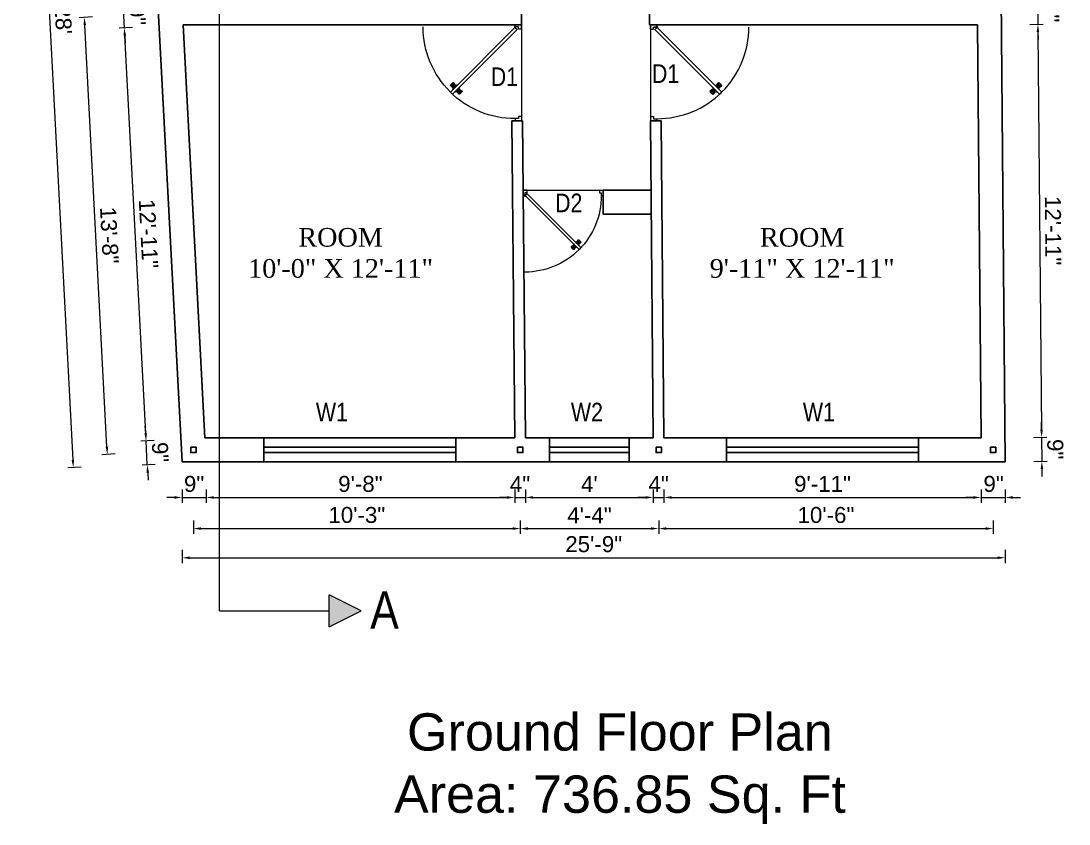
# Model space of a CAD drawing. Header units: inches. Extents: x 380359 to 404964, y -48881 to -44155.
# Drawn here: x 395206.5 to 395599.8, y -46114.7 to -45813.3 of the extents above; entities that cross this region are included whole.
import ezdxf

# ---------------------------------------------------------------- set-up
doc = ezdxf.new("R2010")
doc.units = ezdxf.units.IN
doc.header["$LTSCALE"] = 2
doc.header["$MEASUREMENT"] = 0
doc.header["$PDMODE"] = 34
doc.layers.get('0').update_dxf_attribs({"linetype": 'CONTINUOUS'})
doc.layers.get('DEFPOINTS').update_dxf_attribs({"color": 141, "linetype": 'CONTINUOUS'})
for name, color, linetype, lineweight in [('DOOR & WIN', 1, 'CONTINUOUS', 25), ('PUERTAS', 7, 'CONTINUOUS', 9), ('steps', 253, 'CONTINUOUS', 20)]:
    doc.layers.add(name, color=color, linetype=linetype, lineweight=lineweight)
doc.styles.add('Lettring Text', font='arial.ttf')
doc.styles.get("Standard").update_dxf_attribs({"font": 'ARIALN.TTF'})
doc.dimstyles.new('Copy of Standard', dxfattribs={"dimtxt": 6, "dimasz": 2.875, "dimexe": 2, "dimexo": 4, "dimgap": 2, "dimtad": 1, "dimdec": 0, "dimrnd": 1, "dimzin": 0, "dimdsep": 46, "dimlunit": 4, "dimtxsty": 'Lettring Text', "dimcen": 0.1, "dimclrd": 7, "dimclre": 7, "dimclrt": 7, "dimazin": 0, "dimtfac": 0.645, "dimtdec": 0, "dimtmove": 1, "dimatfit": 0, "dimfxl": 3, "dimfxlon": 1, "dimtfillclr": 256, "dimtolj": 1, "dimtzin": 0, "dimlwd": -1, "dimlwe": -1, "dimarcsym": 2})

# ---------------------------------------------------------------- blocks, each defined once
blk = doc.blocks.new('2ft6in')
at = {"layer": 'PUERTAS', "color": 2}
for p, q in [((0.84, 2.1), (21.02, 22.28)), ((21.71, 21.6), (1.47, 1.37)), ((18.33, 21.76), (18.31, 21.77)), ((21.71, 21.6), (21.02, 22.28)), ((21.18, 18.9), (21.2, 18.89)), ((0, 2), (0, 0)), ((0.6, 2), (0, 2)), ((1.33, 0), (0, 0)), ((0.6, 1.26), (0.6, 2.04)), ((0.67, 1.26), (0.6, 1.26)), ((0.67, 1.26), (0.67, 2.01)), ((0.67, 1), (0.67, 1.26)), ((1.33, 1), (0.67, 1)), ((1.31, 1.53), (0.79, 2.06)), ((1.36, 1.58), (0.81, 2.12)), ((1.36, 1.58), (1.31, 1.53)), ((1.47, 1.37), (1.31, 1.53)), ((1.33, 0), (1.33, 1)), ((28.67, 0), (28.67, 1)), ((28.67, 1), (29.33, 1)), ((28.67, 0), (30, 0)), ((29.33, 1), (29.33, 2)), ((29.33, 2), (30, 2)), ((30, 0), (30, 2))]:
    blk.add_line(p, q, dxfattribs=at)
at = {"layer": 'PUERTAS', "color": 8}
for p, q in [((18.81, 20.78), (18.04, 21.4)), ((18.86, 20.83), (18.08, 21.46)), ((18.95, 20.92), (18.2, 21.58)), ((18.44, 21.9), (18.31, 21.77)), ((19.07, 21.03), (18.34, 21.72)), ((18.44, 21.9), (18.56, 22.02)), ((18.58, 22.01), (18.56, 22.02)), ((19.3, 21.26), (18.61, 22)), ((19.42, 21.38), (18.75, 22.14)), ((19.51, 21.48), (18.88, 22.26)), ((18.91, 20.27), (19.19, 20.69)), ((19.55, 21.53), (18.93, 22.3)), ((19.13, 20.8), (19.03, 20.9)), ((19.15, 20.82), (19.05, 20.92)), ((19.09, 20.44), (19.25, 20.76)), ((19.19, 20.87), (19.1, 20.96)), ((19.25, 20.93), (19.16, 21.02)), ((19.28, 20.63), (19.32, 20.83)), ((19.4, 21.08), (19.31, 21.17)), ((19.47, 21.15), (19.38, 21.24)), ((19.43, 20.78), (19.4, 20.9)), ((19.51, 21.19), (19.42, 21.28)), ((19.55, 20.91), (19.43, 20.94)), ((19.53, 21.21), (19.44, 21.3)), ((19.7, 21.06), (19.51, 21.01)), ((19.89, 21.24), (19.58, 21.08)), ((20.07, 21.42), (19.64, 21.15)), ((19.69, 19.49), (20.12, 19.76)), ((19.87, 19.67), (20.18, 19.83)), ((20.06, 19.85), (20.25, 19.9)), ((20.21, 20), (20.33, 19.97)), ((20.23, 19.7), (20.32, 19.61)), ((20.25, 19.72), (20.34, 19.63)), ((20.29, 19.76), (20.38, 19.67)), ((20.33, 20.13), (20.36, 20.01)), ((20.36, 19.83), (20.45, 19.74)), ((20.48, 20.28), (20.44, 20.08)), ((20.5, 19.98), (20.6, 19.89)), ((20.67, 20.47), (20.51, 20.15)), ((20.85, 20.64), (20.57, 20.22)), ((20.57, 20.04), (20.66, 19.95)), ((20.61, 20.09), (20.7, 19.99)), ((20.63, 20.11), (20.72, 20.01)), ((20.69, 19.87), (21.42, 19.19)), ((20.81, 19.99), (21.56, 19.33)), ((20.9, 20.08), (21.68, 19.45)), ((20.95, 20.13), (21.72, 19.51)), ((20.21, 19.38), (20.83, 18.61)), ((20.25, 19.43), (20.88, 18.65)), ((20.34, 19.53), (21, 18.77)), ((20.46, 19.64), (21.14, 18.91)), ((21.32, 19.01), (21.2, 18.89)), ((21.32, 19.01), (21.44, 19.14)), ((21.43, 19.15), (21.44, 19.14)), ((0, 0), (30, 0))]:
    blk.add_line(p, q, dxfattribs=at)
at = {"layer": 'PUERTAS', "color": 1}
for p, q in [((18.06, 21.44), (18.48, 21.86)), ((18.74, 20.79), (18.06, 21.34)), ((18.08, 21.51), (18.45, 21.88)), ((18.11, 21.49), (18.08, 21.51)), ((18.82, 22.25), (18.45, 21.88)), ((18.9, 22.28), (18.48, 21.86)), ((18.84, 22.23), (18.82, 22.25)), ((18.83, 20.8), (19.18, 21.15)), ((18.84, 20.21), (19.1, 20.6)), ((18.85, 20.11), (18.84, 20.12)), ((18.92, 20.89), (18.93, 20.88)), ((19.54, 21.59), (18.99, 22.27)), ((19.02, 20.88), (19.24, 21.1)), ((19.12, 20.8), (19.03, 20.89)), ((19.1, 20.7), (19.11, 20.69)), ((19.1, 20.6), (19.1, 20.6)), ((19.11, 20.79), (19.33, 21.01)), ((19.54, 21.5), (19.18, 21.15)), ((19.45, 21.31), (19.24, 21.1)), ((19.55, 21.22), (19.33, 21.01)), ((19.45, 21.41), (19.45, 21.41)), ((19.54, 21.22), (19.45, 21.31)), ((19.64, 21.23), (19.64, 21.23)), ((19.64, 19.42), (20.02, 19.67)), ((19.74, 21.24), (19.73, 21.23)), ((20.12, 21.49), (19.74, 21.24)), ((20.02, 19.67), (20.03, 19.68)), ((20.12, 19.68), (20.12, 19.68)), ((20.21, 19.69), (20.43, 19.9)), ((20.22, 21.48), (20.22, 21.49)), ((20.22, 19.41), (20.57, 19.76)), ((20.22, 19.69), (20.31, 19.6)), ((20.31, 19.6), (20.52, 19.81)), ((20.65, 20.12), (20.43, 19.9)), ((20.74, 20.03), (20.52, 19.81)), ((20.93, 20.11), (20.57, 19.76)), ((20.64, 20.11), (20.73, 20.02)), ((20.66, 20.31), (20.65, 20.31)), ((20.65, 20.21), (20.65, 20.22)), ((20.91, 20.7), (20.66, 20.31)), ((20.84, 20.02), (20.83, 20.03)), ((20.91, 20.8), (20.91, 20.79)), ((21.02, 20.12), (21.7, 19.57)), ((19.53, 19.43), (19.54, 19.42)), ((20.22, 19.32), (20.76, 18.64)), ((20.31, 19.5), (20.31, 19.5)), ((20.86, 18.63), (21.28, 19.05)), ((20.91, 18.68), (20.94, 18.66)), ((20.94, 18.66), (21.31, 19.03)), ((21.7, 19.47), (21.28, 19.05)), ((21.67, 19.4), (21.31, 19.03)), ((21.65, 19.42), (21.67, 19.4))]:
    blk.add_line(p, q, dxfattribs=at)
at = {"layer": 'PUERTAS', "color": 2}
for radius in [0.129, 0.0627]:
    blk.add_circle((0.68, 2.14), radius, dxfattribs=at)
at = {"layer": 'PUERTAS', "color": 8}
blk.add_arc((0.68, 2.14), 28.65, 359.7285, 90.0333, dxfattribs=at)
at = {"layer": 'PUERTAS', "color": 1}
for centre, start, end in [((18.78, 20.84), 231.0764, 315), ((18.89, 20.16), 135, 225), ((18.94, 22.23), 38.9236, 135), ((18.97, 20.93), 225, 315), ((19.16, 20.74), 135, 219.7428), ((19.06, 20.65), 315, 39.7428), ((19.4, 21.36), 315, 45), ((19.49, 21.55), 315, 38.9236), ((19.6, 21.18), 50.2572, 135), ((19.68, 21.28), 230.2572, 315), ((20.07, 19.63), 50.2572, 135), ((20.17, 21.44), 45, 135), ((20.16, 19.73), 230.2572, 315), ((20.7, 20.26), 135, 219.7428), ((20.6, 20.17), 315, 39.7428), ((20.78, 19.98), 45, 135), ((20.87, 20.75), 315, 45), ((20.98, 20.07), 51.0764, 135), ((19.59, 19.47), 225, 315), ((20.27, 19.36), 135, 218.9236), ((20.35, 19.55), 135, 225), ((20.82, 18.68), 218.9236, 315), ((21.65, 19.52), 315, 51.0764)]:
    blk.add_arc(centre, 0.0667, start, end, dxfattribs=at)
blk = doc.blocks.new('*U234')
at = {"color": 3}
blk.add_blockref('2ft6in', (0, 0), dxfattribs=at)
blk = doc.blocks.new('3ft')
at = {"layer": 'PUERTAS', "color": 6}
for p, q in [((1.01, 2.52), (25.23, 26.74)), ((26.05, 25.92), (1.77, 1.64)), ((26.05, 25.92), (25.23, 26.74)), ((0, 2.4), (0, 0)), ((0.72, 2.4), (0, 2.4)), ((1.6, 0), (0, 0)), ((0.72, 1.52), (0.72, 2.44)), ((0.8, 1.52), (0.72, 1.52)), ((0.8, 1.52), (0.8, 2.41)), ((0.8, 1.2), (0.8, 1.52)), ((1.6, 1.2), (0.8, 1.2)), ((1.57, 1.84), (0.94, 2.47)), ((1.63, 1.89), (0.97, 2.55)), ((1.63, 1.89), (1.57, 1.84)), ((1.77, 1.64), (1.57, 1.84)), ((1.6, 0), (1.6, 1.2)), ((34.4, 0), (34.4, 1.2)), ((34.4, 1.2), (35.2, 1.2)), ((34.4, 0), (36, 0)), ((35.2, 1.2), (35.2, 2.4)), ((35.2, 2.4), (36, 2.4)), ((36, 0), (36, 2.4))]:
    blk.add_line(p, q, dxfattribs=at)
at = {"layer": 'PUERTAS', "color": 8}
for p, q in [((22.57, 24.94), (21.65, 25.68)), ((22.63, 24.99), (21.69, 25.75)), ((22.74, 25.1), (21.84, 25.9)), ((22.13, 26.28), (21.98, 26.13)), ((22.88, 25.24), (22.01, 26.06)), ((22.13, 26.28), (22.27, 26.42)), ((22.29, 26.41), (22.27, 26.42)), ((23.16, 25.52), (22.34, 26.39)), ((23.3, 25.66), (22.5, 26.56)), ((23.41, 25.77), (22.65, 26.71)), ((22.69, 24.32), (23.02, 24.83)), ((23.46, 25.83), (22.72, 26.75)), ((22.95, 24.96), (22.84, 25.07)), ((22.98, 24.99), (22.86, 25.1)), ((23.03, 25.04), (22.91, 25.15)), ((22.91, 24.53), (23.1, 24.91)), ((23.11, 25.12), (22.99, 25.23)), ((23.13, 24.76), (23.18, 24.99)), ((23.28, 25.3), (23.17, 25.41)), ((23.36, 25.37), (23.25, 25.49)), ((23.31, 24.94), (23.28, 25.08)), ((23.41, 25.43), (23.3, 25.54)), ((23.46, 25.09), (23.32, 25.13)), ((23.44, 25.45), (23.33, 25.56)), ((23.64, 25.27), (23.41, 25.22)), ((23.87, 25.49), (23.49, 25.3)), ((24.08, 25.71), (23.57, 25.38)), ((23.63, 23.38), (24.14, 23.72)), ((23.84, 23.6), (24.22, 23.79)), ((24.07, 23.82), (24.3, 23.88)), ((24.25, 24), (24.39, 23.97)), ((24.27, 23.64), (24.38, 23.53)), ((24.3, 23.67), (24.41, 23.56)), ((24.35, 23.72), (24.46, 23.61)), ((24.4, 24.15), (24.43, 24.01)), ((24.43, 23.8), (24.54, 23.69)), ((24.58, 24.33), (24.52, 24.1)), ((24.6, 23.97), (24.72, 23.86)), ((24.8, 24.56), (24.61, 24.18)), ((25.02, 24.77), (24.68, 24.26)), ((24.68, 24.05), (24.79, 23.94)), ((24.73, 24.1), (24.85, 23.99)), ((24.76, 24.13), (24.87, 24.02)), ((24.83, 23.85), (25.7, 23.03)), ((24.97, 23.99), (25.87, 23.2)), ((25.08, 24.1), (26.02, 23.34)), ((25.14, 24.15), (26.06, 23.41)), ((24.25, 23.26), (24.99, 22.34)), ((24.3, 23.32), (25.06, 22.38)), ((24.41, 23.43), (25.2, 22.53)), ((24.55, 23.57), (25.37, 22.7)), ((25.58, 22.82), (25.43, 22.67)), ((25.58, 22.82), (25.73, 22.97)), ((25.72, 22.98), (25.73, 22.97)), ((0, 0), (36, 0))]:
    blk.add_line(p, q, dxfattribs=at)
at = {"layer": 'PUERTAS', "color": 1}
for p, q in [((21.67, 25.73), (22.17, 26.23)), ((22.49, 24.95), (21.67, 25.61)), ((21.7, 25.82), (22.14, 26.26)), ((21.73, 25.79), (21.7, 25.82)), ((22.58, 26.7), (22.14, 26.26)), ((22.67, 26.73), (22.17, 26.23)), ((22.61, 26.67), (22.58, 26.7)), ((22.6, 24.96), (23.02, 25.38)), ((22.61, 24.25), (22.92, 24.72)), ((22.62, 24.13), (22.61, 24.14)), ((22.7, 25.07), (22.71, 25.06)), ((23.45, 25.91), (22.79, 26.73)), ((22.82, 25.06), (23.08, 25.32)), ((22.94, 24.95), (22.83, 25.07)), ((22.92, 24.72), (22.92, 24.72)), ((22.93, 24.94), (23.19, 25.21)), ((22.93, 24.84), (22.93, 24.83)), ((23.44, 25.81), (23.02, 25.38)), ((23.34, 25.58), (23.08, 25.32)), ((23.46, 25.47), (23.19, 25.21)), ((23.33, 25.7), (23.34, 25.69)), ((23.45, 25.46), (23.33, 25.57)), ((23.56, 23.3), (24.03, 23.61)), ((23.57, 25.47), (23.57, 25.47)), ((24.15, 25.79), (23.68, 25.48)), ((23.68, 25.48), (23.68, 25.48)), ((24.03, 23.61), (24.03, 23.62)), ((24.14, 23.62), (24.14, 23.62)), ((24.25, 23.62), (24.51, 23.89)), ((24.27, 25.78), (24.26, 25.79)), ((24.26, 23.29), (24.69, 23.71)), ((24.26, 23.63), (24.37, 23.52)), ((24.37, 23.52), (24.63, 23.77)), ((24.78, 24.15), (24.51, 23.89)), ((24.89, 24.03), (24.63, 23.77)), ((25.11, 24.14), (24.69, 23.71)), ((24.77, 24.14), (24.88, 24.03)), ((24.79, 24.38), (24.78, 24.37)), ((24.78, 24.26), (24.78, 24.26)), ((25.1, 24.84), (24.79, 24.38)), ((25, 24.03), (25, 24.03)), ((25.09, 24.96), (25.1, 24.95)), ((25.22, 24.14), (26.03, 23.48)), ((23.44, 23.31), (23.45, 23.3)), ((24.26, 23.18), (24.92, 22.37)), ((24.37, 23.4), (24.37, 23.4)), ((25.04, 22.36), (25.54, 22.86)), ((25.1, 22.42), (25.13, 22.39)), ((25.13, 22.39), (25.57, 22.83)), ((26.04, 23.37), (25.54, 22.86)), ((26.01, 23.27), (25.57, 22.83)), ((25.98, 23.3), (26.01, 23.27))]:
    blk.add_line(p, q, dxfattribs=at)
at = {"layer": 'PUERTAS', "color": 2}
for p, q in [((21.99, 26.11), (21.98, 26.13)), ((25.42, 22.68), (25.43, 22.67))]:
    blk.add_line(p, q, dxfattribs=at)
at = {"layer": 'PUERTAS', "color": 6}
for radius in [0.155, 0.0752]:
    blk.add_circle((0.82, 2.56), radius, dxfattribs=at)
blk.add_arc((0.82, 2.56), 34.38, 359.7285, 90.0333, dxfattribs=at)
at = {"layer": 'PUERTAS', "color": 1}
for centre, start, end in [((22.54, 25.01), 231.0764, 315), ((22.67, 24.2), 135, 225), ((22.73, 26.68), 38.9236, 135), ((22.77, 25.12), 225, 315), ((22.99, 24.89), 135, 219.7428), ((22.87, 24.78), 315, 39.7428), ((23.28, 25.63), 315, 45), ((23.39, 25.86), 315, 38.9236), ((23.51, 25.41), 50.2572, 135), ((23.62, 25.53), 230.2572, 315), ((24.09, 23.56), 50.2572, 135), ((24.2, 23.68), 230.2572, 315), ((24.2, 25.73), 45, 135), ((24.84, 24.31), 135, 219.7428), ((24.72, 24.21), 315, 39.7428), ((24.94, 23.98), 45, 135), ((25.04, 24.89), 315, 45), ((25.17, 24.08), 51.0764, 135), ((23.51, 23.36), 225, 315), ((24.32, 23.23), 135, 218.9236), ((24.42, 23.46), 135, 225), ((24.98, 22.42), 218.9236, 315), ((25.98, 23.42), 315, 51.0764)]:
    blk.add_arc(centre, 0.08, start, end, dxfattribs=at)
blk = doc.blocks.new('*U222')
at = {"color": 3, "xscale": -1}
blk.add_blockref('3ft', (42, 0), dxfattribs=at)
blk = doc.blocks.new('*D276')
at = {"layer": 'DEFPOINTS', "color": 0, "ltscale": 0.5, "transparency": 16777216}
for p in [(395266.96, -45978.77), (395275.94, -45978.77), (395275.94, -45992.13)]:
    blk.add_point(p, dxfattribs=at)
at = {"layer": 'steps', "color": 7, "ltscale": 0.5, "transparency": 16777216}
for p, q in [((395266.96, -45989.13), (395266.96, -45994.13)), ((395275.94, -45989.13), (395275.94, -45994.13)), ((395264.08, -45992.13), (395261.21, -45992.13)), ((395266.96, -45992.13), (395275.94, -45992.13)), ((395278.82, -45992.13), (395281.69, -45992.13))]:
    blk.add_line(p, q, dxfattribs=at)
for points in [[(395264.08, -45991.65), (395264.08, -45992.61), (395266.96, -45992.13)], [(395278.82, -45991.65), (395278.82, -45992.61), (395275.94, -45992.13)]]:
    blk.add_solid(points, dxfattribs=at)
at = {"layer": 'steps', "color": 7, "ltscale": 0.5, "transparency": 16777216, "insert": (395271.45, -45987.07), "char_height": 6, "attachment_point": 5, "style": 'Lettring Text'}
blk.add_mtext('\\A1;9"', dxfattribs=at)
blk = doc.blocks.new('*D277')
at = {"layer": 'DEFPOINTS', "color": 0, "ltscale": 0.5, "transparency": 16777216}
for p in [(395391.78, -45969.77), (395275.94, -45978.77), (395391.78, -45992.13)]:
    blk.add_point(p, dxfattribs=at)
at = {"layer": 'steps', "color": 7, "ltscale": 0.5, "transparency": 16777216}
for p, q in [((395275.94, -45989.13), (395275.94, -45994.13)), ((395391.78, -45989.13), (395391.78, -45994.13)), ((395278.82, -45992.13), (395388.9, -45992.13))]:
    blk.add_line(p, q, dxfattribs=at)
for points in [[(395278.82, -45991.65), (395278.82, -45992.61), (395275.94, -45992.13)], [(395388.9, -45991.65), (395388.9, -45992.61), (395391.78, -45992.13)]]:
    blk.add_solid(points, dxfattribs=at)
at = {"layer": 'steps', "color": 7, "ltscale": 0.5, "transparency": 16777216, "insert": (395333.86, -45987.07), "char_height": 6, "attachment_point": 5, "style": 'Lettring Text'}
blk.add_mtext('\\A1;9\'-8"', dxfattribs=at)
blk = doc.blocks.new('*D278')
at = {"layer": 'DEFPOINTS', "color": 0, "ltscale": 0.5, "transparency": 16777216}
for p in [(395391.78, -45969.77), (395395.77, -45969.74), (395395.77, -45992.13)]:
    blk.add_point(p, dxfattribs=at)
at = {"layer": 'steps', "color": 7, "ltscale": 0.5, "transparency": 16777216}
for p, q in [((395391.78, -45989.13), (395391.78, -45994.13)), ((395395.77, -45989.13), (395395.77, -45994.13)), ((395388.9, -45992.13), (395386.03, -45992.13)), ((395391.78, -45992.13), (395395.77, -45992.13)), ((395398.65, -45992.13), (395401.52, -45992.13))]:
    blk.add_line(p, q, dxfattribs=at)
for points in [[(395388.9, -45991.65), (395388.9, -45992.61), (395391.78, -45992.13)], [(395398.65, -45991.65), (395398.65, -45992.61), (395395.77, -45992.13)]]:
    blk.add_solid(points, dxfattribs=at)
at = {"layer": 'steps', "color": 7, "ltscale": 0.5, "transparency": 16777216, "insert": (395393.77, -45987.13), "char_height": 6, "attachment_point": 5, "style": 'Lettring Text'}
blk.add_mtext('\\A1;4"', dxfattribs=at)
blk = doc.blocks.new('*D279')
at = {"layer": 'DEFPOINTS', "color": 0, "ltscale": 0.5, "transparency": 16777216}
for p in [(395395.77, -45969.74), (395443.78, -45969.77), (395443.78, -45992.13)]:
    blk.add_point(p, dxfattribs=at)
at = {"layer": 'steps', "color": 7, "ltscale": 0.5, "transparency": 16777216}
for p, q in [((395395.77, -45989.13), (395395.77, -45994.13)), ((395443.78, -45989.13), (395443.78, -45994.13)), ((395398.65, -45992.13), (395440.9, -45992.13))]:
    blk.add_line(p, q, dxfattribs=at)
for points in [[(395398.65, -45991.65), (395398.65, -45992.61), (395395.77, -45992.13)], [(395440.9, -45991.65), (395440.9, -45992.61), (395443.78, -45992.13)]]:
    blk.add_solid(points, dxfattribs=at)
at = {"layer": 'steps', "color": 7, "ltscale": 0.5, "transparency": 16777216, "insert": (395419.78, -45987.13), "char_height": 6, "attachment_point": 5, "style": 'Lettring Text'}
blk.add_mtext("\\A1;4'", dxfattribs=at)
blk = doc.blocks.new('*D280')
at = {"layer": 'DEFPOINTS', "color": 0, "ltscale": 0.5, "transparency": 16777216}
for p in [(395443.78, -45969.77), (395447.78, -45969.74), (395447.78, -45992.13)]:
    blk.add_point(p, dxfattribs=at)
at = {"layer": 'steps', "color": 7, "ltscale": 0.5, "transparency": 16777216}
for p, q in [((395443.78, -45989.13), (395443.78, -45994.13)), ((395447.78, -45989.13), (395447.78, -45994.13)), ((395440.9, -45992.13), (395438.03, -45992.13)), ((395443.78, -45992.13), (395447.78, -45992.13)), ((395450.65, -45992.13), (395453.53, -45992.13))]:
    blk.add_line(p, q, dxfattribs=at)
for points in [[(395440.9, -45991.65), (395440.9, -45992.61), (395443.78, -45992.13)], [(395450.65, -45991.65), (395450.65, -45992.61), (395447.78, -45992.13)]]:
    blk.add_solid(points, dxfattribs=at)
at = {"layer": 'steps', "color": 7, "ltscale": 0.5, "transparency": 16777216, "insert": (395445.78, -45987.13), "char_height": 6, "attachment_point": 5, "style": 'Lettring Text'}
blk.add_mtext('\\A1;4"', dxfattribs=at)
blk = doc.blocks.new('*D281')
at = {"layer": 'DEFPOINTS', "color": 0, "ltscale": 0.5, "transparency": 16777216}
for p in [(395447.78, -45969.74), (395566.78, -45969.77), (395566.78, -45992.13)]:
    blk.add_point(p, dxfattribs=at)
at = {"layer": 'steps', "color": 7, "ltscale": 0.5, "transparency": 16777216}
for p, q in [((395447.78, -45989.13), (395447.78, -45994.13)), ((395566.78, -45989.13), (395566.78, -45994.13)), ((395450.65, -45992.13), (395563.91, -45992.13))]:
    blk.add_line(p, q, dxfattribs=at)
for points in [[(395450.65, -45991.65), (395450.65, -45992.61), (395447.78, -45992.13)], [(395563.91, -45991.65), (395563.91, -45992.61), (395566.78, -45992.13)]]:
    blk.add_solid(points, dxfattribs=at)
at = {"layer": 'steps', "color": 7, "ltscale": 0.5, "transparency": 16777216, "insert": (395507.28, -45987.07), "char_height": 6, "attachment_point": 5, "style": 'Lettring Text'}
blk.add_mtext('\\A1;9\'-11"', dxfattribs=at)
blk = doc.blocks.new('*D282')
at = {"layer": 'DEFPOINTS', "color": 0, "ltscale": 0.5, "transparency": 16777216}
for p in [(395566.78, -45969.77), (395575.86, -45978.77), (395575.86, -45992.13)]:
    blk.add_point(p, dxfattribs=at)
at = {"layer": 'steps', "color": 7, "ltscale": 0.5, "transparency": 16777216}
for p, q in [((395566.78, -45989.13), (395566.78, -45994.13)), ((395575.86, -45989.13), (395575.86, -45994.13)), ((395563.91, -45992.13), (395561.03, -45992.13)), ((395566.78, -45992.13), (395575.86, -45992.13)), ((395578.74, -45992.13), (395581.61, -45992.13))]:
    blk.add_line(p, q, dxfattribs=at)
for points in [[(395563.91, -45991.65), (395563.91, -45992.61), (395566.78, -45992.13)], [(395578.74, -45991.65), (395578.74, -45992.61), (395575.86, -45992.13)]]:
    blk.add_solid(points, dxfattribs=at)
at = {"layer": 'steps', "color": 7, "ltscale": 0.5, "transparency": 16777216, "insert": (395571.48, -45987.07), "char_height": 6, "attachment_point": 5, "style": 'Lettring Text'}
blk.add_mtext('\\A1;9"', dxfattribs=at)
blk = doc.blocks.new('*D283')
at = {"layer": 'DEFPOINTS', "color": 0, "ltscale": 0.5, "transparency": 16777216}
for p in [(395271.2, -45974.27), (395393.82, -45974.27), (395393.82, -46003.8)]:
    blk.add_point(p, dxfattribs=at)
at = {"layer": 'steps', "color": 7, "ltscale": 0.5, "transparency": 16777216}
for p, q in [((395271.2, -46000.8), (395271.2, -46005.8)), ((395393.82, -46000.8), (395393.82, -46005.8)), ((395274.08, -46003.8), (395390.94, -46003.8))]:
    blk.add_line(p, q, dxfattribs=at)
for points in [[(395274.08, -46003.32), (395274.08, -46004.28), (395271.2, -46003.8)], [(395390.94, -46003.32), (395390.94, -46004.28), (395393.82, -46003.8)]]:
    blk.add_solid(points, dxfattribs=at)
at = {"layer": 'steps', "color": 7, "ltscale": 0.5, "transparency": 16777216, "insert": (395332.51, -45998.74), "char_height": 6, "attachment_point": 5, "style": 'Lettring Text'}
blk.add_mtext('\\A1;10\'-3"', dxfattribs=at)
blk = doc.blocks.new('*D284')
at = {"layer": 'DEFPOINTS', "color": 0, "ltscale": 0.5, "transparency": 16777216}
for p in [(395393.82, -45974.27), (395445.82, -45974.27), (395445.82, -46003.8)]:
    blk.add_point(p, dxfattribs=at)
at = {"layer": 'steps', "color": 7, "ltscale": 0.5, "transparency": 16777216}
for p, q in [((395393.82, -46000.8), (395393.82, -46005.8)), ((395445.82, -46000.8), (395445.82, -46005.8)), ((395396.69, -46003.8), (395442.94, -46003.8))]:
    blk.add_line(p, q, dxfattribs=at)
for points in [[(395396.69, -46003.32), (395396.69, -46004.28), (395393.82, -46003.8)], [(395442.94, -46003.32), (395442.94, -46004.28), (395445.82, -46003.8)]]:
    blk.add_solid(points, dxfattribs=at)
at = {"layer": 'steps', "color": 7, "ltscale": 0.5, "transparency": 16777216, "insert": (395419.82, -45998.8), "char_height": 6, "attachment_point": 5, "style": 'Lettring Text'}
blk.add_mtext('\\A1;4\'-4"', dxfattribs=at)
blk = doc.blocks.new('*D285')
at = {"layer": 'DEFPOINTS', "color": 0, "ltscale": 0.5, "transparency": 16777216}
for p in [(395445.82, -45974.27), (395571.32, -45974.27), (395571.32, -46003.8)]:
    blk.add_point(p, dxfattribs=at)
at = {"layer": 'steps', "color": 7, "ltscale": 0.5, "transparency": 16777216}
for p, q in [((395445.82, -46000.8), (395445.82, -46005.8)), ((395571.32, -46000.8), (395571.32, -46005.8)), ((395448.69, -46003.8), (395568.45, -46003.8))]:
    blk.add_line(p, q, dxfattribs=at)
for points in [[(395448.69, -46003.32), (395448.69, -46004.28), (395445.82, -46003.8)], [(395568.45, -46003.32), (395568.45, -46004.28), (395571.32, -46003.8)]]:
    blk.add_solid(points, dxfattribs=at)
at = {"layer": 'steps', "color": 7, "ltscale": 0.5, "transparency": 16777216, "insert": (395508.57, -45998.74), "char_height": 6, "attachment_point": 5, "style": 'Lettring Text'}
blk.add_mtext('\\A1;10\'-6"', dxfattribs=at)
blk = doc.blocks.new('*D286')
at = {"layer": 'DEFPOINTS', "color": 0, "ltscale": 0.5, "transparency": 16777216}
for p in [(395266.96, -45978.77), (395575.86, -45978.77), (395575.86, -46014.75)]:
    blk.add_point(p, dxfattribs=at)
at = {"layer": 'steps', "color": 7, "ltscale": 0.5, "transparency": 16777216}
for p, q in [((395266.96, -46011.75), (395266.96, -46016.75)), ((395269.83, -46014.75), (395572.99, -46014.75)), ((395575.86, -46011.75), (395575.86, -46016.75))]:
    blk.add_line(p, q, dxfattribs=at)
for points in [[(395269.83, -46014.27), (395269.83, -46015.23), (395266.96, -46014.75)], [(395572.99, -46014.27), (395572.99, -46015.23), (395575.86, -46014.75)]]:
    blk.add_solid(points, dxfattribs=at)
at = {"layer": 'steps', "color": 7, "ltscale": 0.5, "transparency": 16777216, "insert": (395421.41, -46009.69), "char_height": 6, "attachment_point": 5, "style": 'Lettring Text'}
blk.add_mtext('\\A1;25\'-9"', dxfattribs=at)
blk = doc.blocks.new('*D298')
at = {"layer": 'DEFPOINTS', "color": 0, "ltscale": 0.5, "transparency": 16777216}
for p in [(395253.42, -45970.93), (395275.47, -45969.77), (395275.94, -45978.77)]:
    blk.add_point(p, dxfattribs=at)
at = {"layer": 'steps', "color": 7, "ltscale": 0.5, "transparency": 16777216}
for p, q in [((395253.27, -45968.06), (395253.12, -45965.19)), ((395256.42, -45970.77), (395251.42, -45971.04)), ((395253.89, -45979.93), (395253.42, -45970.93)), ((395256.89, -45979.77), (395251.9, -45980.04)), ((395254.04, -45982.8), (395254.2, -45985.67))]:
    blk.add_line(p, q, dxfattribs=at)
for points in [[(395253.75, -45968.03), (395252.79, -45968.08), (395253.42, -45970.93)], [(395254.52, -45982.78), (395253.57, -45982.83), (395253.89, -45979.93)]]:
    blk.add_solid(points, dxfattribs=at)
at = {"layer": 'steps', "color": 7, "ltscale": 0.5, "transparency": 16777216, "insert": (395258.71, -45975.16), "char_height": 6, "attachment_point": 5, "rotation": 273.008, "style": 'Lettring Text'}
blk.add_mtext('\\A1;9"', dxfattribs=at)
blk = doc.blocks.new('*D299')
at = {"layer": 'DEFPOINTS', "color": 0, "ltscale": 0.5, "transparency": 16777216}
for p in [(395245.28, -45815.93), (395267.33, -45814.77), (395275.47, -45969.77)]:
    blk.add_point(p, dxfattribs=at)
at = {"layer": 'steps', "color": 7, "ltscale": 0.5, "transparency": 16777216}
for p, q in [((395248.27, -45815.77), (395243.28, -45816.04)), ((395253.27, -45968.06), (395245.43, -45818.8)), ((395256.42, -45970.77), (395251.42, -45971.04))]:
    blk.add_line(p, q, dxfattribs=at)
for points in [[(395245.91, -45818.78), (395244.95, -45818.83), (395245.28, -45815.93)], [(395253.75, -45968.03), (395252.79, -45968.08), (395253.42, -45970.93)]]:
    blk.add_solid(points, dxfattribs=at)
at = {"layer": 'steps', "color": 7, "ltscale": 0.5, "transparency": 16777216, "insert": (395254.35, -45893.17), "char_height": 6, "attachment_point": 5, "rotation": 273.008, "style": 'Lettring Text'}
blk.add_mtext('\\A1;12\'-11"', dxfattribs=at)
blk = doc.blocks.new('*D300')
at = {"layer": 'DEFPOINTS', "color": 0, "ltscale": 0.5, "transparency": 16777216}
for p in [(395267.33, -45805.77), (395244.8, -45806.96), (395267.33, -45814.77)]:
    blk.add_point(p, dxfattribs=at)
at = {"layer": 'steps', "color": 7, "ltscale": 0.5, "transparency": 16777216}
for p, q in [((395244.65, -45804.08), (395244.5, -45801.21)), ((395247.8, -45806.8), (395242.81, -45807.06)), ((395245.28, -45815.93), (395244.8, -45806.96)), ((395248.27, -45815.77), (395243.28, -45816.04)), ((395245.43, -45818.8), (395245.58, -45821.67))]:
    blk.add_line(p, q, dxfattribs=at)
for points in [[(395245.13, -45804.06), (395244.17, -45804.11), (395244.8, -45806.96)], [(395245.91, -45818.78), (395244.95, -45818.83), (395245.28, -45815.93)]]:
    blk.add_solid(points, dxfattribs=at)
at = {"layer": 'steps', "color": 7, "ltscale": 0.5, "transparency": 16777216, "insert": (395250.1, -45811.18), "char_height": 6, "attachment_point": 5, "rotation": 273.008, "style": 'Lettring Text'}
blk.add_mtext('\\A1;9"', dxfattribs=at)
blk = doc.blocks.new('*D303')
at = {"layer": 'DEFPOINTS', "color": 0, "ltscale": 0.5, "transparency": 16777216}
for p in [(395262.58, -45810.27), (395230.26, -45811.97), (395271.2, -45974.27)]:
    blk.add_point(p, dxfattribs=at)
at = {"layer": 'steps', "color": 7, "ltscale": 0.5, "transparency": 16777216}
for p, q in [((395233.26, -45811.81), (395228.26, -45812.08)), ((395238.73, -45973.1), (395230.41, -45814.84)), ((395241.87, -45975.81), (395236.88, -45976.08))]:
    blk.add_line(p, q, dxfattribs=at)
for points in [[(395230.89, -45814.82), (395229.93, -45814.87), (395230.26, -45811.97)], [(395239.21, -45973.07), (395238.25, -45973.12), (395238.88, -45975.97)]]:
    blk.add_solid(points, dxfattribs=at)
at = {"layer": 'steps', "color": 7, "ltscale": 0.5, "transparency": 16777216, "insert": (395239.63, -45893.7), "char_height": 6, "attachment_point": 5, "rotation": 273.008, "style": 'Lettring Text'}
blk.add_mtext('\\A1;13\'-8"', dxfattribs=at)
blk = doc.blocks.new('*D305')
at = {"layer": 'DEFPOINTS', "color": 0, "ltscale": 0.5, "transparency": 16777216}
for p in [(395249.3, -45643.24), (395266.93, -45978.77), (395226.1, -45980.92)]:
    blk.add_point(p, dxfattribs=at)
at = {"layer": 'steps', "color": 7, "ltscale": 0.5, "transparency": 16777216}
for p, q in [((395211.46, -45645.22), (395206.47, -45645.49)), ((395208.62, -45648.25), (395225.95, -45978.05)), ((395229.09, -45980.76), (395224.1, -45981.02))]:
    blk.add_line(p, q, dxfattribs=at)
for points in [[(395209.1, -45648.23), (395208.14, -45648.28), (395208.47, -45645.38)], [(395226.43, -45978.02), (395225.47, -45978.07), (395226.1, -45980.92)]]:
    blk.add_solid(points, dxfattribs=at)
at = {"layer": 'steps', "color": 7, "ltscale": 0.5, "transparency": 16777216, "insert": (395222.34, -45812.88), "char_height": 6, "attachment_point": 5, "rotation": 273.008, "style": 'Lettring Text'}
blk.add_mtext("\\A1;28'", dxfattribs=at)
blk = doc.blocks.new('*D314')
at = {"layer": 'DEFPOINTS', "color": 0, "ltscale": 0.5, "transparency": 16777216}
for p in [(395565.3, -45805.77), (395565.38, -45814.77), (395588.11, -45814.57)]:
    blk.add_point(p, dxfattribs=at)
at = {"layer": 'steps', "color": 7, "ltscale": 0.5, "transparency": 16777216}
for p, q in [((395588, -45802.69), (395587.97, -45799.82)), ((395585.03, -45805.59), (395590.02, -45805.55)), ((395588.02, -45805.57), (395588.11, -45814.57)), ((395585.11, -45814.59), (395590.11, -45814.55)), ((395588.13, -45817.44), (395588.16, -45820.32))]:
    blk.add_line(p, q, dxfattribs=at)
for points in [[(395588.48, -45802.69), (395587.52, -45802.7), (395588.02, -45805.57)], [(395588.61, -45817.44), (395587.65, -45817.45), (395588.11, -45814.57)]]:
    blk.add_solid(points, dxfattribs=at)
at = {"layer": 'steps', "color": 7, "ltscale": 0.5, "transparency": 16777216, "insert": (395593.13, -45810.02), "char_height": 6, "attachment_point": 5, "rotation": 270.5182, "style": 'Lettring Text'}
blk.add_mtext('\\A1;9"', dxfattribs=at)
blk = doc.blocks.new('*D315')
at = {"layer": 'DEFPOINTS', "color": 0, "ltscale": 0.5, "transparency": 16777216}
for p in [(395565.38, -45814.77), (395566.78, -45969.77), (395589.51, -45969.57)]:
    blk.add_point(p, dxfattribs=at)
at = {"layer": 'steps', "color": 7, "ltscale": 0.5, "transparency": 16777216}
for p, q in [((395585.11, -45814.59), (395590.11, -45814.55)), ((395588.13, -45817.44), (395589.48, -45966.69)), ((395586.51, -45969.59), (395591.51, -45969.55))]:
    blk.add_line(p, q, dxfattribs=at)
for points in [[(395588.61, -45817.44), (395587.65, -45817.45), (395588.11, -45814.57)], [(395589.96, -45966.69), (395589, -45966.7), (395589.51, -45969.57)]]:
    blk.add_solid(points, dxfattribs=at)
at = {"layer": 'steps', "color": 7, "ltscale": 0.5, "transparency": 16777216, "insert": (395593.82, -45892.02), "char_height": 6, "attachment_point": 5, "rotation": 270.5182, "style": 'Lettring Text'}
blk.add_mtext('\\A1;12\'-11"', dxfattribs=at)
blk = doc.blocks.new('*D316')
at = {"layer": 'DEFPOINTS', "color": 0, "ltscale": 0.5, "transparency": 16777216}
for p in [(395566.78, -45969.77), (395566.86, -45978.77), (395589.59, -45978.57)]:
    blk.add_point(p, dxfattribs=at)
at = {"layer": 'steps', "color": 7, "ltscale": 0.5, "transparency": 16777216}
for p, q in [((395589.48, -45966.69), (395589.46, -45963.82)), ((395586.51, -45969.59), (395591.51, -45969.55)), ((395589.51, -45969.57), (395589.59, -45978.57)), ((395586.59, -45978.59), (395591.59, -45978.55)), ((395589.62, -45981.44), (395589.64, -45984.32))]:
    blk.add_line(p, q, dxfattribs=at)
for points in [[(395589.96, -45966.69), (395589, -45966.7), (395589.51, -45969.57)], [(395590.09, -45981.44), (395589.14, -45981.45), (395589.59, -45978.57)]]:
    blk.add_solid(points, dxfattribs=at)
at = {"layer": 'steps', "color": 7, "ltscale": 0.5, "transparency": 16777216, "insert": (395594.61, -45974.02), "char_height": 6, "attachment_point": 5, "rotation": 270.5182, "style": 'Lettring Text'}
blk.add_mtext('\\A1;9"', dxfattribs=at)
blk = doc.blocks.new('*D319')
at = {"layer": 'DEFPOINTS', "color": 0, "ltscale": 0.5, "transparency": 16777216}
for p in [(395569.84, -45810.27), (395571.32, -45974.27), (395607.71, -45973.94)]:
    blk.add_point(p, dxfattribs=at)
at = {"layer": 'steps', "color": 7, "ltscale": 0.5, "transparency": 16777216}
for p, q in [((395603.23, -45809.97), (395608.23, -45809.92)), ((395606.25, -45812.82), (395607.68, -45971.07)), ((395604.71, -45973.97), (395609.71, -45973.92))]:
    blk.add_line(p, q, dxfattribs=at)
for points in [[(395606.73, -45812.81), (395605.77, -45812.82), (395606.23, -45809.94)], [(395608.16, -45971.06), (395607.2, -45971.07), (395607.71, -45973.94)]]:
    blk.add_solid(points, dxfattribs=at)
at = {"layer": 'steps', "color": 7, "ltscale": 0.5, "transparency": 16777216, "insert": (395612.03, -45891.9), "char_height": 6, "attachment_point": 5, "rotation": 270.5182, "style": 'Lettring Text'}
blk.add_mtext('\\A1;13\'-8"', dxfattribs=at)
blk = doc.blocks.new('*D320')
at = {"layer": 'DEFPOINTS', "color": 0, "ltscale": 0.5, "transparency": 16777216}
for p in [(395572.83, -45643.24), (395620.37, -45642.81), (395575.86, -45978.77)]:
    blk.add_point(p, dxfattribs=at)
at = {"layer": 'steps', "color": 7, "ltscale": 0.5, "transparency": 16777216}
for p, q in [((395617.37, -45642.83), (395622.37, -45642.79)), ((395623.38, -45975.47), (395620.4, -45645.68)), ((395620.4, -45978.37), (395625.4, -45978.32))]:
    blk.add_line(p, q, dxfattribs=at)
for points in [[(395620.87, -45645.68), (395619.92, -45645.69), (395620.37, -45642.81)], [(395623.86, -45975.46), (395622.9, -45975.47), (395623.4, -45978.34)]]:
    blk.add_solid(points, dxfattribs=at)
at = {"layer": 'steps', "color": 7, "ltscale": 0.5, "transparency": 16777216, "insert": (395626.95, -45810.53), "char_height": 6, "attachment_point": 5, "rotation": 270.5182, "style": 'Lettring Text'}
blk.add_mtext("\\A1;28'", dxfattribs=at)

msp = doc.modelspace()

# ---------------------------------------------------------------- hatches: boundary and pattern name
at = {"linetype": 'ByBlock', "lineweight": 5}
msp.add_hatch(color=7, dxfattribs=at).paths.add_polyline_path([(395334.15, -46034.64), (395322.15, -46040.64), (395322.15, -46028.64)])

# ---------------------------------------------------------------- linework, layer by layer
at = {"color": 7, "linetype": 'ByBlock', "lineweight": 5}
for p, q in [((395280.99, -46034.64), (395280.99, -45585.87)), ((395322.15, -46040.64), (395322.15, -46028.64)), ((395334.15, -46034.64), (395322.15, -46028.64)), ((395280.99, -46034.64), (395322.15, -46034.64)), ((395322.15, -46040.64), (395334.15, -46034.64))]:
    msp.add_line(p, q, dxfattribs=at)
at = {"ltscale": 0.5}
for p, q in [((395249.3, -45643.24), (395266.93, -45978.77)), ((395575.86, -45978.77), (395572.83, -45643.24)), ((395394.37, -45814.77), (395394.29, -45805.74)), ((395442.38, -45814.77), (395442.29, -45805.77)), ((395267.33, -45814.77), (395394.37, -45814.77)), ((395267.33, -45814.77), (395275.47, -45969.77)), ((395442.38, -45814.77), (395565.38, -45814.77)), ((395566.78, -45969.77), (395565.38, -45814.77)), ((395391.78, -45969.77), (395390.7, -45850.77)), ((395390.7, -45850.77), (395394.7, -45850.77)), ((395395.78, -45969.77), (395394.7, -45850.77)), ((395446.7, -45850.77), (395442.7, -45850.81)), ((395443.78, -45969.77), (395442.7, -45850.81)), ((395447.78, -45969.77), (395446.7, -45850.77)), ((395424.93, -45876.78), (395424.93, -45885.78)), ((395275.47, -45969.77), (395391.78, -45969.77)), ((395297.62, -45969.77), (395297.62, -45978.77)), ((395369.62, -45969.77), (395369.62, -45978.77)), ((395404.78, -45969.77), (395404.78, -45978.77)), ((395434.78, -45969.77), (395434.78, -45978.77)), ((395447.78, -45969.77), (395566.78, -45969.77)), ((395471.28, -45969.77), (395471.28, -45978.77)), ((395543.28, -45969.77), (395543.28, -45978.77)), ((395369.62, -45973.27), (395297.62, -45973.27)), ((395369.62, -45975.27), (395297.62, -45975.27)), ((395404.78, -45973.27), (395434.78, -45973.27)), ((395404.78, -45975.27), (395434.78, -45975.27)), ((395543.28, -45973.27), (395471.28, -45973.27)), ((395543.28, -45975.27), (395471.28, -45975.27)), ((395266.93, -45978.77), (395266.96, -45978.77)), ((395266.96, -45978.77), (395575.86, -45978.77))]:
    msp.add_line(p, q, dxfattribs=at)
for points in [[(395424.93, -45876.78), (395442.94, -45876.78)], [(395424.93, -45885.78), (395443.02, -45885.78)], [(395395.78, -45969.77), (395443.78, -45969.77)]]:
    msp.add_lwpolyline(points, dxfattribs=at)
for points in [[(395270.2, -45973.27), (395272.2, -45973.27), (395272.2, -45975.27), (395270.2, -45975.27)], [(395392.82, -45973.27), (395394.82, -45973.27), (395394.82, -45975.27), (395392.82, -45975.27)], [(395444.82, -45973.27), (395446.82, -45973.27), (395446.82, -45975.27), (395444.82, -45975.27)], [(395570.32, -45973.27), (395572.32, -45973.27), (395572.32, -45975.27), (395570.32, -45975.27)]]:
    msp.add_lwpolyline(points, close=True, dxfattribs=at)

# ---------------------------------------------------------------- block references
at = {"layer": 'DOOR & WIN', "rotation": 90.00000000000001}
msp.add_blockref('*U222', (395394.37, -45856.77), dxfattribs=at)
at = {"layer": 'DOOR & WIN', "xscale": -1}
for name, p, rotation in [('*U222', (395442.7, -45856.78), 270), ('*U234', (395394.93, -45876.78), 180)]:
    msp.add_blockref(name, p, dxfattribs=dict(at, rotation=rotation))

# ---------------------------------------------------------------- texts
at = {"color": 7, "linetype": 'ByBlock', "lineweight": 5, "char_height": 14}
for s, insert, width, attachment_point in [('A', (395348.26, -46027.35), 26.5803, 3), ('{\\fArial CE|b0|i0|c238|p34;Ground Floor Plan\\PArea: \\fArial CE|b0|i0|c0|p34;736.85\\fArial CE|b0|i0|c238|p34; Sq. Ft}', (395431.25, -46093.91), 235.547, 5)]:
    msp.add_mtext(s, dxfattribs=dict(at, insert=insert, width=width, attachment_point=attachment_point))
at = {"layer": 'steps', "color": 7, "ltscale": 0.3, "char_height": 7, "attachment_point": 2}
for s, insert in [('{\\W1;D1}', (395448.38, -45829.58)), ('{\\W1;D1}', (395387.9, -45830.74)), ('D2', (395412.05, -45878.09))]:
    msp.add_mtext_dynamic_manual_height_columns(s, width=18.6213, gutter_width=40, heights=[0], dxfattribs=dict(at, insert=insert))
at = {"layer": 'steps', "color": 7, "ltscale": 0.3, "char_height": 7}
for s, insert, width, attachment_point in [('{\\fTimes New Roman|b0|i0|c0|p18;ROOM\\P10\'-0" X 12\'-11"}', (395326.42, -45909.78), 67.6616, 8), ('{\\fTimes New Roman|b0|i0|c0|p18;ROOM\\P9\'-11" X 12\'-11"}', (395499.64, -45909.78), 67.6616, 8), ('W1', (395323.17, -45956.59), 18.6213, 2), ('W2', (395418.87, -45956.59), 18.6213, 2), ('W1', (395505.93, -45956.59), 18.6213, 2)]:
    msp.add_mtext(s, dxfattribs=dict(at, insert=insert, width=width, attachment_point=attachment_point))

# ---------------------------------------------------------------- dimensions: what is measured, and where the dimension line sits
at = {"layer": 'steps', "ltscale": 0.5}
for p1, p2, distance, picture, middle in [((395249.3, -45643.24), (395266.93, -45978.77), -40.89, '*D305', (395222.34, -45812.88)), ((395575.86, -45978.77), (395572.83, -45643.24), -47.54, '*D320', (395626.95, -45810.53)), ((395271.2, -45974.27), (395262.58, -45810.27), 32.37, '*D303', (395239.63, -45893.7))]:
    dim = msp.add_aligned_dim(p1=p1, p2=p2, distance=distance, dimstyle='Copy of Standard', dxfattribs=at)
    dim.commit()
    dim.dimension.update_dxf_attribs({"geometry": picture, "text_midpoint": middle})
for base, p1, p2, angle, picture, middle, dimtype in [((395244.8, -45806.96), (395267.33, -45814.77), (395267.33, -45805.77), 273.008, '*D300', (395245.04, -45811.44), 160), ((395588.11, -45814.57), (395565.3, -45805.77), (395565.38, -45814.77), 90.5182, '*D314', (395588.07, -45810.07), 160), ((395589.59, -45978.57), (395566.78, -45969.77), (395566.86, -45978.77), 90.5182, '*D316', (395589.55, -45974.07), 160), ((395253.42, -45970.93), (395275.94, -45978.77), (395275.47, -45969.77), 93.008, '*D298', (395253.66, -45975.43), 161)]:
    dim = msp.add_linear_dim(base=base, p1=p1, p2=p2, angle=angle, dimstyle='Copy of Standard', dxfattribs=at)
    dim.commit()
    dim.dimension.update_dxf_attribs({"geometry": picture, "text_midpoint": middle, "dimtype": dimtype})
for base, p1, p2, angle, picture, middle in [((395607.71, -45973.94), (395569.84, -45810.27), (395571.32, -45974.27), 270.5182, '*D319', (395612.03, -45891.9)), ((395589.51, -45969.57), (395565.38, -45814.77), (395566.78, -45969.77), 90.5182, '*D315', (395593.82, -45892.02)), ((395245.28, -45815.93), (395275.47, -45969.77), (395267.33, -45814.77), 273.008, '*D299', (395254.35, -45893.17))]:
    dim = msp.add_linear_dim(base=base, p1=p1, p2=p2, angle=angle, dimstyle='Copy of Standard', dxfattribs=at)
    dim.commit()
    dim.dimension.update_dxf_attribs({"geometry": picture, "text_midpoint": middle})
for base, p1, p2, picture, middle in [((395391.78, -45992.13), (395275.94, -45978.77), (395391.78, -45969.77), '*D277', (395333.86, -45987.07)), ((395443.78, -45992.13), (395395.77, -45969.74), (395443.78, -45969.77), '*D279', (395419.78, -45987.13)), ((395566.78, -45992.13), (395447.78, -45969.74), (395566.78, -45969.77), '*D281', (395507.28, -45987.07)), ((395393.82, -46003.8), (395271.2, -45974.27), (395393.82, -45974.27), '*D283', (395332.51, -45998.74)), ((395445.82, -46003.8), (395393.82, -45974.27), (395445.82, -45974.27), '*D284', (395419.82, -45998.8)), ((395571.3231, -46003.8036), (395445.8179, -45974.2719), (395571.3231, -45974.2719), '*D285', (395508.5705, -45998.7402)), ((395575.86, -46014.75), (395266.96, -45978.77), (395575.86, -45978.77), '*D286', (395421.41, -46009.69))]:
    dim = msp.add_linear_dim(base=base, p1=p1, p2=p2, dimstyle='Copy of Standard', dxfattribs=at)
    dim.commit()
    dim.dimension.update_dxf_attribs({"geometry": picture, "text_midpoint": middle})
for base, p1, p2, picture, middle in [((395395.77, -45992.13), (395391.78, -45969.77), (395395.77, -45969.74), '*D278', (395393.77, -45992.13)), ((395447.78, -45992.13), (395443.78, -45969.77), (395447.78, -45969.74), '*D280', (395445.78, -45992.13)), ((395575.86, -45992.13), (395566.78, -45969.77), (395575.86, -45978.77), '*D282', (395571.48, -45992.13)), ((395275.94, -45992.13), (395266.96, -45978.77), (395275.94, -45978.77), '*D276', (395271.45, -45992.13))]:
    dim = msp.add_linear_dim(base=base, p1=p1, p2=p2, dimstyle='Copy of Standard', dxfattribs=at)
    dim.commit()
    dim.dimension.update_dxf_attribs({"geometry": picture, "text_midpoint": middle, "dimtype": 160})

doc.saveas('drawing.dxf')
